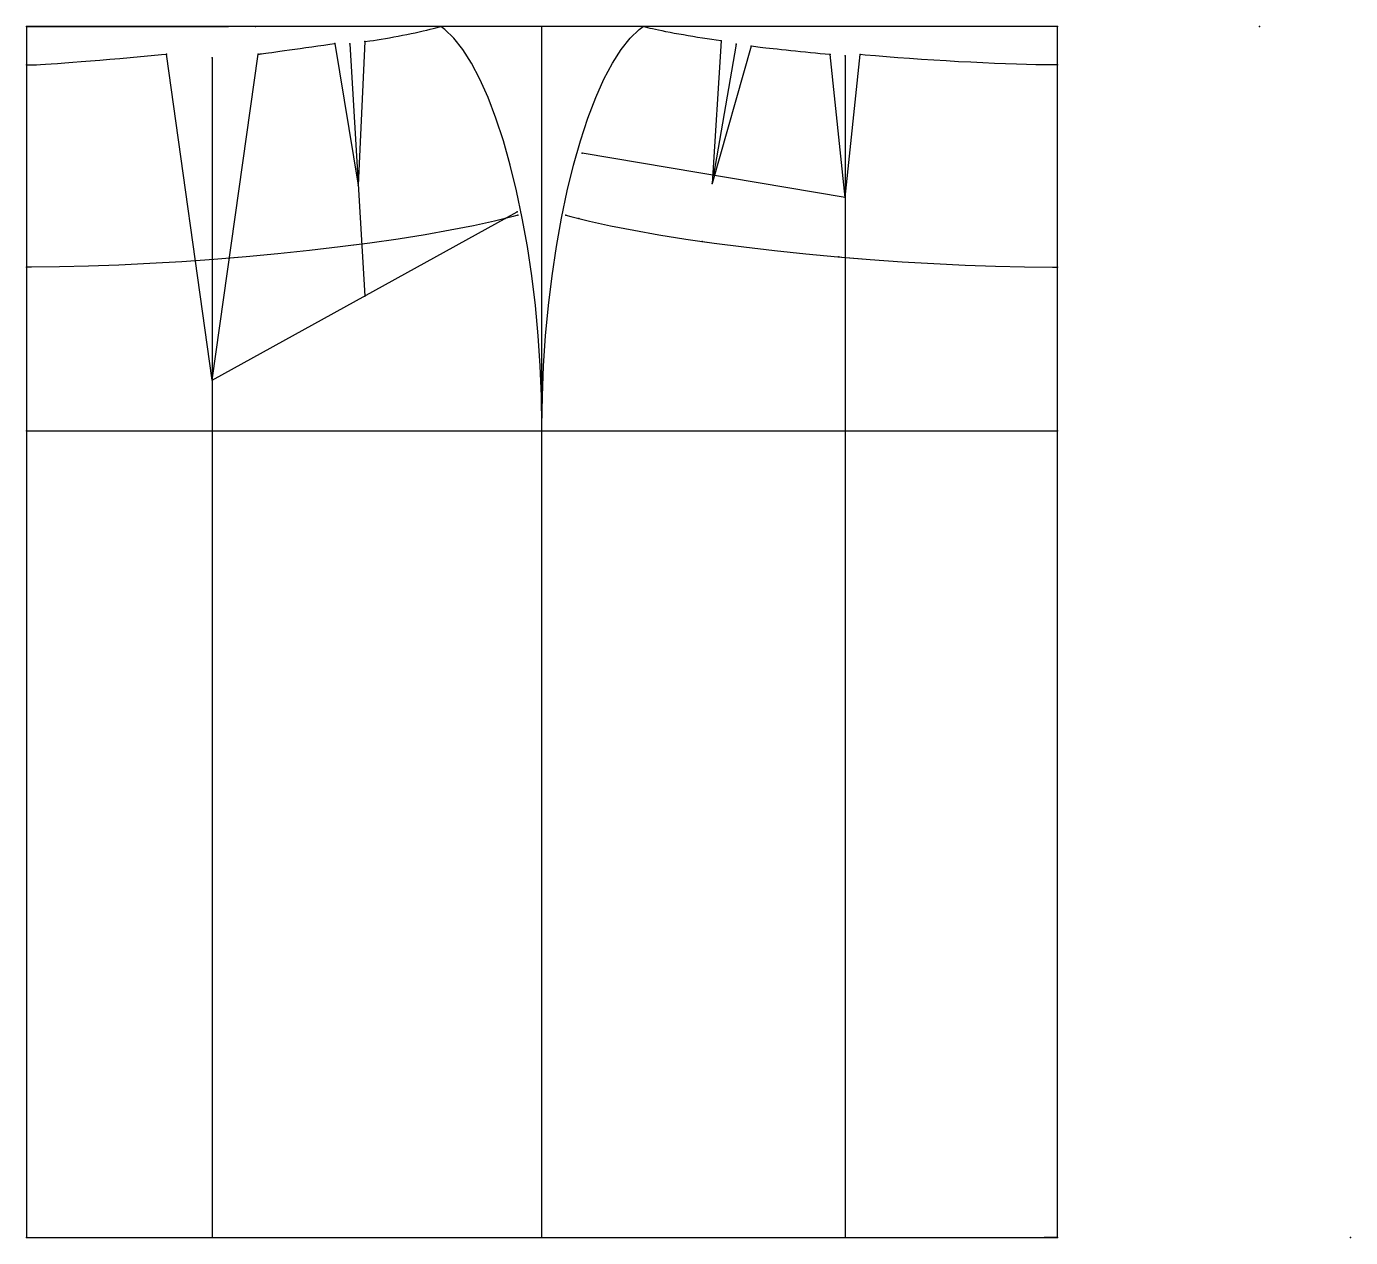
# Model space of a CAD drawing. Extents: x 0 to 655, y -599 to 0.
import ezdxf

# ---------------------------------------------------------------- set-up
doc = ezdxf.new("R2010")
doc.units = 0

msp = doc.modelspace()

# ---------------------------------------------------------------- linework, layer by layer
for p, q in [((0, 0), (100, 0)), ((0, 0), (0, -599)), ((510, 0), (0, 0)), ((0, 0), (100, 0)), ((0, 0), (100, 0)), ((0, 0), (100, 0)), ((0, 0), (100, 0)), ((0, 0), (100, 0)), ((0, 0), (100, 0)), ((0, 0), (100, 0)), ((0, 0), (100, 0)), ((0, 0), (100, 0)), ((255, -599), (255, 0)), ((510, -599), (510, 0)), ((152.520523, -8.374834), (164.130585, -78.451859)), ((160.017914, -8.57278), (167.360779, -133.335632)), ((167.440323, -7.496736), (164.130615, -78.451859)), ((358.472565, -9.69896), (339.232513, -77.723114)), ((343.698975, -7.171609), (339.232574, -77.723122)), ((351.036102, -8.725467), (339.93692, -73.605591)), ((91.928833, -175), (69.267563, -13.700091)), ((91.928711, -175), (114.589981, -13.700091)), ((91.928772, -15.554285), (91.928772, -599)), ((405, -84.535645), (397.527588, -13.894071)), ((405, -84.535645), (412.472412, -13.894071)), ((405, -14.535645), (405, -599)), ((405, -84.535645), (274.87384, -62.675533)), ((91.928711, -175), (242.792862, -91.671272)), ((0, -200), (510, -200)), ((0, -599), (510, -599)), ((510, -599), (503.395477, -599))]:
    msp.add_line(p, q)
for points in [[(167.440323, -7.496736), (169.914459, -7.138053), (171.673294, -6.875586), (173.538864, -6.58274), (175.495224, -6.262013), (177.525711, -5.916144), (179.612991, -5.548081), (181.739258, -5.160966), (183.886383, -4.7581), (186.036026, -4.342923), (188.169846, -3.918974), (190.269669, -3.48987), (192.317551, -3.059275), (194.296021, -2.630861), (196.188232, -2.208282), (197.978012, -1.795143), (199.65007, -1.394972), (201.190186, -1.011182), (202.58519, -0.647046), (205, 0)], [(255, -200), (255, -197.5), (254.795029, -182.803741), (254.181885, -167.904953), (253.165802, -152.930679), (251.755432, -138.008774), (249.96283, -123.266457), (247.803253, -108.829514), (245.295166, -94.821152), (242.459961, -81.360901), (239.321777, -68.563522), (235.90744, -56.538216), (232.246094, -45.387657), (228.368927, -35.206924), (224.309052, -26.08285), (220.101074, -18.0933), (215.780914, -11.306467), (211.385468, -5.780239), (206.952179, -1.561752), (205, 0)], [(255, -200), (255, -197.5), (255.204971, -182.803741), (255.818115, -167.904953), (256.834198, -152.930679), (258.244568, -138.008774), (260.03717, -123.266457), (262.196747, -108.829514), (264.704834, -94.821152), (267.540039, -81.360901), (270.678223, -68.563522), (274.09256, -56.538216), (277.753906, -45.387657), (281.631073, -35.206924), (285.690948, -26.08285), (289.898926, -18.0933), (294.219086, -11.306467), (298.614532, -5.780239), (303.047821, -1.561752), (305, 0)], [(343.698975, -7.171609), (341.224823, -6.812933), (339.009979, -6.486453), (336.726318, -6.139255), (334.393341, -5.774302), (332.030914, -5.394706), (329.65921, -5.003706), (327.298462, -4.604639), (324.968811, -4.200907), (322.690155, -3.795959), (320.481934, -3.393246), (318.362915, -2.996204), (316.351288, -2.608223), (314.464142, -2.232612), (312.71759, -1.872573), (311.126526, -1.53118), (309.704559, -1.211347), (308.463776, -0.915802), (307.414795, -0.647065), (305, 0)], [(114.589981, -13.700091), (115.242233, -13.640263), (115.620308, -13.59827), (116.269829, -13.516816), (117.185257, -13.396595), (118.358788, -13.238631), (119.780411, -13.044272), (121.437988, -12.815178), (123.31739, -12.553301), (125.402565, -12.26088), (127.675743, -11.940402), (130.117523, -11.594608), (132.707062, -11.226448), (135.422256, -10.839059), (138.23999, -10.435746), (141.1362, -10.019953), (144.086136, -9.595228), (147.064667, -9.165193), (150.046387, -8.733518), (152.520523, -8.374834)], [(397.527588, -13.894071), (395.038025, -13.665714), (392.686768, -13.447955), (390.277039, -13.220666), (387.829376, -12.985785), (385.364685, -12.74532), (382.903961, -12.501319), (380.468201, -12.255866), (378.078186, -12.011052), (375.754364, -11.768969), (373.516479, -11.531681), (371.383667, -11.301212), (369.374115, -11.07953), (367.504974, -10.868524), (365.792175, -10.669995), (364.250366, -10.485638), (362.892639, -10.317025), (361.730652, -10.165595), (360.774261, -10.032639), (358.472565, -9.69896)], [(0, -19), (2.297609, -19), (3.381462, -18.978365), (4.927774, -18.913647), (6.923356, -18.806396), (9.351188, -18.65753), (12.190562, -18.468315), (15.417248, -18.240368), (19.003716, -17.975634), (22.919357, -17.676371), (27.130793, -17.345131), (31.602074, -16.984739), (36.295036, -16.598276), (41.169662, -16.189034), (46.184387, -15.760503), (51.296394, -15.316341), (56.462051, -14.860341), (61.637306, -14.396391), (66.778015, -13.928449), (69.267563, -13.700091)], [(510, -19), (507.5, -19), (503.641266, -18.979193), (499.361786, -18.91695), (494.698029, -18.813801), (489.68985, -18.670628), (484.379974, -18.488651), (478.813629, -18.269423), (473.03833, -18.014814), (467.103394, -17.726997), (461.059448, -17.408426), (454.958038, -17.061819), (448.851196, -16.690138), (442.791077, -16.296547), (436.829315, -15.884408), (431.016815, -15.457235), (425.403198, -15.018676), (420.036316, -14.572471), (414.961975, -14.122426), (412.472412, -13.894071)], [(243.145996, -93.306396), (240.731186, -93.953445), (231.489059, -96.264397), (221.090805, -98.555641), (209.625061, -100.807625), (197.189713, -103.001137), (183.890762, -105.117462), (169.841751, -107.138542), (155.162521, -109.047134), (139.978333, -110.826958), (124.418671, -112.46283), (108.616257, -113.940796), (92.706085, -115.248238), (76.823761, -116.374001), (61.104721, -117.308487), (45.683182, -118.043716), (30.690796, -118.573433), (16.255341, -118.893097), (2.5, -118.999992), (0, -119)], [(243.145996, -93.306396), (240.731186, -93.953445), (231.489059, -96.264397), (221.090805, -98.555641), (209.625061, -100.807625), (197.189713, -103.001137), (183.890762, -105.117462), (169.841751, -107.138542), (165.849472, -107.657616)], [(266.853516, -93.306274), (269.268341, -93.953331), (278.510559, -96.264343), (288.908875, -98.555634), (300.374695, -100.807663), (312.81012, -103.001213), (326.10907, -105.117569), (334.343323, -106.302155)], [(266.853516, -93.306274), (269.268341, -93.953331), (278.510559, -96.264343), (288.908875, -98.555634), (300.374695, -100.807663), (312.81012, -103.001213), (326.10907, -105.117569), (340.158142, -107.138672), (354.837433, -109.047295), (370.021667, -110.827133), (385.58136, -112.463013), (401.383789, -113.940979), (417.294006, -115.248413), (433.1763, -116.374168), (448.895355, -117.308632), (464.316864, -118.043839), (479.309265, -118.573517), (493.74469, -118.89315), (507.5, -119), (510, -119)], [(165.849472, -107.657616), (155.162521, -109.047134), (139.978333, -110.826958), (124.418671, -112.46283), (108.616257, -113.940796), (100.41227, -114.614967)], [(334.343323, -106.302155), (340.158142, -107.138672), (354.837433, -109.047295), (370.021667, -110.827133), (385.58136, -112.463013), (401.383789, -113.940979), (405, -114.238144)], [(83.624619, -115.891945), (76.823761, -116.374001), (61.104721, -117.308487), (45.683182, -118.043716), (30.690796, -118.573433), (16.255341, -118.893097), (2.5, -118.999992), (0, -119)], [(405, -114.238144), (417.294006, -115.248413), (433.1763, -116.374168), (448.895355, -117.308632), (464.316864, -118.043839), (479.309265, -118.573517), (493.74469, -118.89315), (507.5, -119), (510, -119)]]:
    msp.add_lwpolyline(points)
for p in [(0, 0), (0, 0), (0, 0), (0, 0), (0, 0), (0, 0), (0, 0), (0, 0), (0, 0), (0, 0), (0, 0), (0, 0), (0, 0), (0, 0), (0, 0), (0, 0), (0, 0), (0, 0), (0, 0), (0, 0), (0, 0), (0, 0), (68.333328, 0), (90.833328, 0), (113.333328, 0), (205, 0), (255, 0), (305, 0), (510, 0), (610, 0), (152.520523, -8.374834), (160.017914, -8.57278), (167.440323, -7.496736), (343.698975, -7.171609), (351.036102, -8.725467), (358.472565, -9.69896), (0, -19), (0, -19), (69.267563, -13.700091), (91.928772, -15.554285), (114.589981, -13.700091), (397.527588, -13.894071), (405, -14.535645), (412.472412, -13.894071), (510, -19), (274.87384, -62.675533), (164.130615, -78.451859), (339.232513, -77.723114), (339.93692, -73.605591), (405, -84.535645), (242.792862, -91.671272), (236.749252, -94.949112), (243.145996, -93.306396), (266.853516, -93.306274), (273.250244, -94.949005), (165.849548, -107.658203), (165.849548, -107.658203), (334.343323, -106.302246), (83.624634, -115.89209), (100.412292, -114.615234), (401.885193, -113.981934), (0, -119), (510, -119), (167.360779, -133.335632), (91.928711, -175), (0, -200), (91.928711, -200), (255, -200), (510, -200), (0, -599), (91.928772, -599), (255, -599), (510, -599), (655, -599)]:
    msp.add_point(p)

doc.saveas('drawing.dxf')
